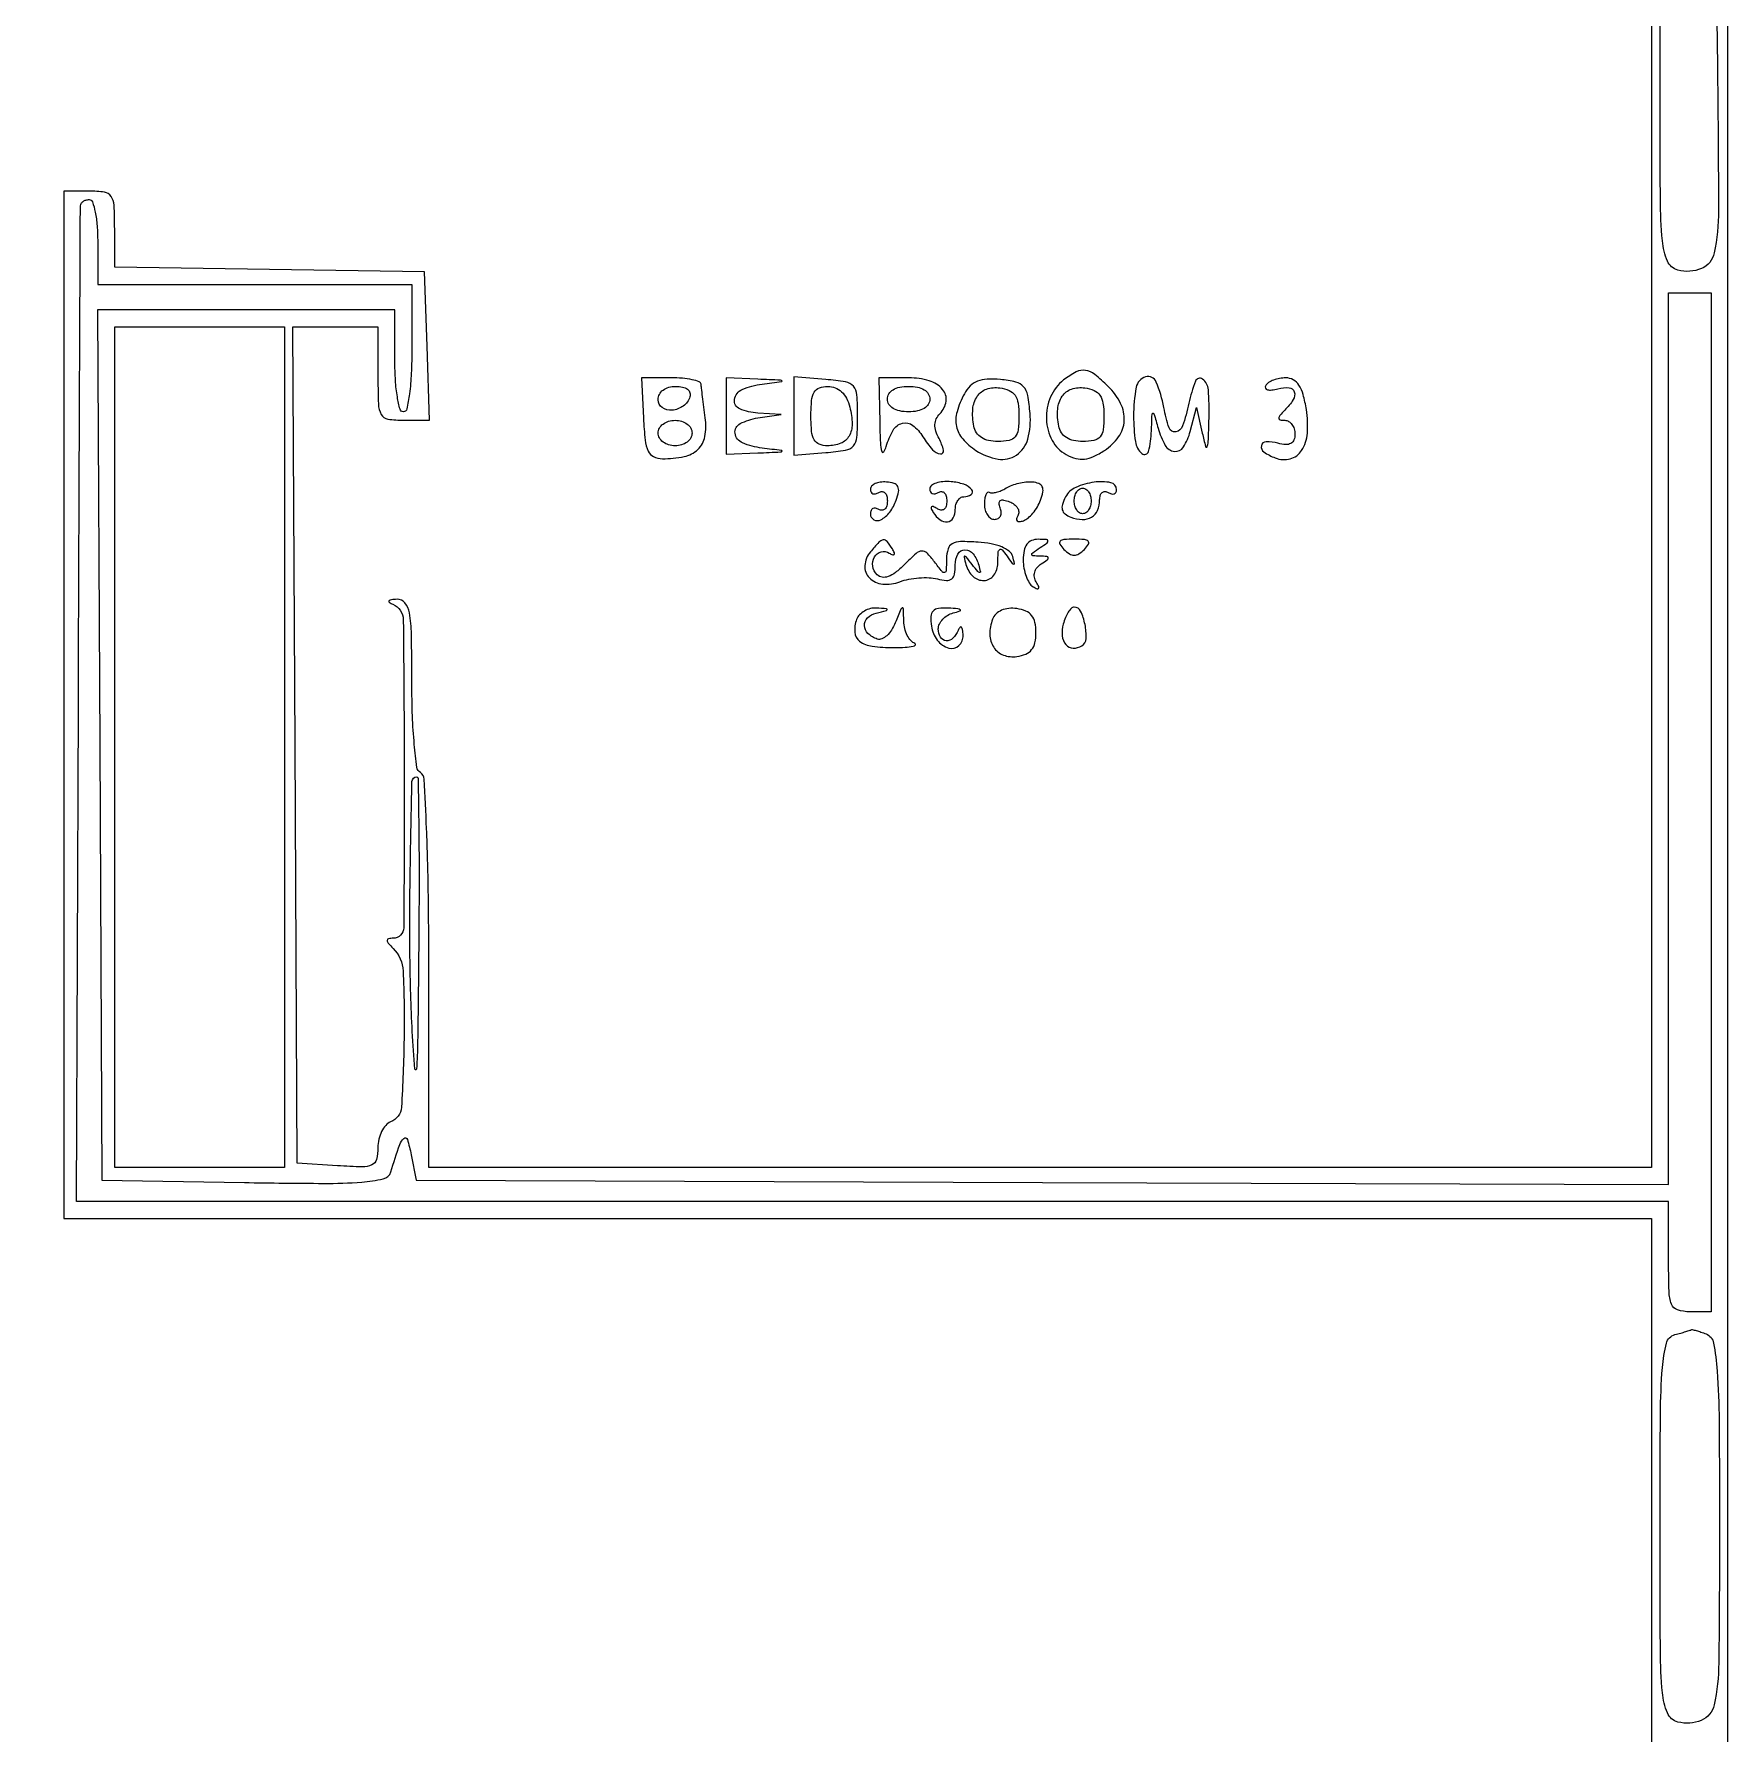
# Model space of a CAD drawing. Extents: x 21 to 512, y 29 to 785.
# Drawn here: x 312.5 to 512, y 286.3 to 486.5 of the extents above; entities that cross this region are included whole.
import ezdxf

# ---------------------------------------------------------------- set-up
doc = ezdxf.new("R2010")
doc.units = 0
doc.header["$MEASUREMENT"] = 0

msp = doc.modelspace()

# ---------------------------------------------------------------- linework, layer by layer
msp.add_lwpolyline([(512, 29), (512, 407), (512, 785)])
for points in [[(254.000125, 508.75, 0.000018), (254.008642, 537.806015, 0.000026), (254.013845, 563.209735, 0.000011), (254.016678, 584.980248, 0.000571)], [(291.537705, 95.946429, -0.000003), (280.018619, 95.954561, -0.000002), (266.451701, 95.964286, -0.000002), (253.030786, 95.974017, -0.000004), (242, 95.982143)], [(503, 514), (503, 433.5), (503, 353), (431, 353), (359, 353), (359, 375.940983, 0.003298), (358.936492, 385.568719, 0.007307), (358.732367, 392.907618, 0.003019), (358.449357, 398.74327, 0.245439), (358, 399.5, -0.225099), (357.597885, 400.121314, -0.009291), (357.290691, 402.828131, -0.014426), (357.071491, 406.166117, -0.009181), (357, 410.059017, 0.004341), (356.949909, 415.828465, 0.039585), (356.707976, 418.327964, 0.12601), (356.174049, 419.503568, 0.239123), (355.25, 419.921053, 0.021021), (354.583427, 419.862835, 0.185333), (354.327933, 419.724694, 0.449116), (354.351958, 419.54862, 0.051902), (354.75, 419.337719, -0.302811), (355.985686, 417.528426, -0.002466), (356.098133, 399.401843, -0.002303), (356.037527, 381.227739, -0.41189), (354.8, 380, 0.051663), (354.257401, 379.943785, 0.354955), (354.1, 379.75, 0.180052), (354.222304, 379.421376, 0.018208), (354.8, 378.8, -0.187847), (355.969847, 376.137832, -0.014337), (356.081648, 368.14969, -0.012042), (355.769056, 360.089012, -0.293395), (354.5, 358.361626, 0.121939), (353.925883, 357.961145, 0.064711), (353.440625, 357.236064, 0.058435), (353.111622, 356.317136, 0.056829), (353, 355.33822, -0.059462), (352.833991, 353.947216, -0.231353), (352.296, 353.298381, -0.112268), (351.160127, 353.067869, -0.010175), (348.25, 353.195209), (343.5, 353.5), (343.240577, 402.75), (342.981154, 452), (347.990577, 452), (353, 452), (353, 446.5, 0.007969), (353.057291, 442.905692, 0.118782), (353.388133, 441.702461, 0.230501), (354.174681, 441.149302, 0.039979), (356.038933, 441), (359.077866, 441), (358.788933, 449.75), (358.5, 458.5), (340.25, 458.772559), (322, 459.045117), (322, 463.522559, 0.012284), (321.931167, 466.323772, 0.136129), (321.582494, 467.37688, 0.212152), (320.800199, 467.869923, 0.036081), (319, 468), (316, 468), (316, 407.5), (316, 347), (409.5, 347), (503, 347), (503, 225.126696)]]:
    msp.add_lwpolyline(points, format="xyb")
for points in [[(510.768482, 481.864081, -0.002602), (510.876096, 465.699184, -0.05013), (510.381855, 460.709057, -0.249363), (508.877898, 458.878096, -0.163987), (506.096452, 458.685028, -0.233886), (504.873301, 459.747665, -0.076271), (504.279649, 462.134768, -0.021502), (504.039802, 467.075922, -0.001377), (504, 481.533298, -0.002474), (504.077174, 497.129301, -0.045542), (504.575176, 502.047257, -0.204633), (505.944987, 504.068389, -0.168047), (508.5, 504.689552, -0.281568), (509.66909, 503.812887, -0.069963), (510.259787, 501.386022, -0.0204), (510.556861, 496.293077, -0.001403)], [(320, 462), (320, 457), (338.5, 457), (357, 457), (357, 449.5, -0.011522), (356.931377, 446.522473, -0.02162), (356.716667, 444.125, -0.018508), (356.409838, 442.332853, -0.354925), (356, 442, -0.339565), (355.604992, 442.303225, -0.024068), (355.291667, 443.75, -0.025878), (355.071434, 445.683687, -0.015416), (355, 448), (355, 454), (337.490919, 454), (319.981838, 454), (320.240919, 402.75), (320.5, 351.5), (337.272068, 351.225721, 0.002729), (346.597984, 351.124123, 0.019446), (351.111415, 351.275158, 0.038638), (353.636277, 351.655658, 0.26606), (354.522068, 352.475721, -0.004822), (355.569522, 355.706901, -0.137333), (356.057518, 356.42623, -0.541562), (356.470542, 356.302559, -0.022237), (356.916849, 354.5), (357.519512, 351.5), (431.259756, 351.243552), (505, 350.987104), (505, 403.493552), (505, 456), (507.5, 456), (510, 456), (510, 396), (510, 336), (507.5, 336, -0.077921), (506.059174, 336.225912, -0.226921), (505.346154, 336.9, -0.085635), (505.052512, 338.376461, -0.006367), (505, 342.5), (505, 349), (411.25, 349.000249), (317.5, 349.000498), (317.721735, 407.250249, -0.000041), (317.808784, 429.637413, -0.000067), (317.886638, 448.609448, -0.000005), (317.958993, 465.64227, -0.008353), (317.971735, 466.25, -0.130345), (318.059266, 466.536105, -0.096421), (318.285447, 466.779688, -0.084926), (318.615755, 466.943639, -0.07295), (319, 467, -0.322437), (319.389817, 466.719449, -0.031449), (319.70625, 465.53125, -0.03053), (319.927795, 463.916554, -0.01883)], [(433.760284, 445.75, 0.128942), (432.220067, 443.756132, 0.109476), (431.734064, 441.132739, 0.113905), (432.403993, 438.631889, 0.148792), (434.067058, 436.964112, 0.054037), (435.206159, 436.504606, 0.096158), (436.210327, 436.420326, 0.084254), (437.261902, 436.718281, 0.033969), (438.567058, 437.451981, 0.093172), (440.235947, 439.056855, 0.141393), (440.899556, 440.943533, 0.133203), (440.471243, 442.977472, 0.07841), (439, 445, 0.027919), (437.423015, 446.410066, 0.133683), (436.325544, 446.884405, 0.157584), (435.239011, 446.697419, 0.043421)], [(384.281092, 441.25, 0.013873), (384.472247, 438.664402, 0.083552), (384.828021, 437.370123, 0.171999), (385.464644, 436.72095, 0.110899), (386.5, 436.474598, 0.054399), (389.059724, 436.721062, 0.139702), (390.692214, 437.575707, 0.159337), (391.502004, 439.076212, 0.077356), (391.555898, 441.278981, -0.000853), (391.389784, 442.567236, -0.001038), (391.238799, 443.774138, -0.000871), (391.115659, 444.789928, -0.007288), (391.067489, 445.25, 0.292613), (390.841371, 445.541908, 0.033364), (390.000833, 445.779688, 0.031917), (388.865362, 445.945693, 0.020342), (387.531092, 446), (384.062183, 446)], [(389.750467, 443.75, -0.158083), (388.960832, 442.678258, -0.13487), (387.638975, 442.189563, -0.175333), (386.484986, 442.49796, -0.245384), (386, 443.426676, -0.12024), (386.15323, 444.054646, -0.111791), (386.58104, 444.561201, -0.09567), (387.248452, 444.888599, -0.066422), (388.083333, 445, -0.053387), (388.889009, 444.91373, -0.107922), (389.466685, 444.649944, -0.156475), (389.754141, 444.244726, -0.158297)], [(394, 441.5), (394, 437), (397.75, 437.160037, 0.000452), (400.426656, 437.276691, 0.202828), (400.584473, 437.351893, 0.602997), (400.553502, 437.434336, 0.000683), (398.25, 437.723396, -0.068406), (395.93713, 438.338833, -0.264579), (395.064053, 439.471179, -0.319429), (395.654151, 440.60785, -0.080985), (397.75, 441.283746), (400.5, 441.700336), (397.75, 441.850168, -0.087571), (395.617299, 442.347563, -0.340256), (394.99616, 443.455318, -0.260085), (395.901868, 444.637379, -0.07128), (398.25, 445.276604, 0.000683), (400.553502, 445.565664, 0.602997), (400.584473, 445.648107, 0.202828), (400.426656, 445.723309, 0.000452), (397.75, 445.839963), (394, 446)], [(402, 441.5), (402, 436.879269), (405.75, 437.189635, 0.021075), (408.079051, 437.481627, 0.173702), (408.996227, 437.995663, 0.162531), (409.410315, 438.99241, 0.017877), (409.5, 441.5, 0.017877), (409.410315, 444.00759, 0.162531), (408.996227, 445.004337, 0.173702), (408.079051, 445.518373, 0.021075), (405.75, 445.810365), (402, 446.120731)], [(408.575091, 442.556835, -0.055034), (408.849113, 440.553614, -0.138403), (408.489177, 439.138499, -0.169851), (407.510076, 438.296633, -0.093694), (405.940983, 438, -0.09416), (404.979356, 438.182713, -0.173954), (404.388642, 438.700803, -0.104224), (404.082057, 439.69669, -0.02274), (404, 441.5, -0.022584), (404.08214, 443.317629, -0.106579), (404.391496, 444.308292, -0.176216), (404.991711, 444.82098, -0.089755), (405.980948, 445, -0.092909), (406.859733, 444.835283, -0.096513), (407.606002, 444.364281, -0.085655), (408.185136, 443.593658, -0.056979)], [(412.09968, 440.75, 0.006105), (412.174694, 438.345988, 0.056378), (412.336344, 437.318453, 0.639224), (412.576343, 437.27859, 0.081522), (412.877263, 437.925861, -0.064132), (413.683447, 439.829553, -0.198434), (414.772581, 440.658108, -0.235452), (415.987935, 440.406786, -0.086755), (417.190457, 439.066637, 0.038251), (418.316133, 437.537929, 0.188154), (419.245066, 437.045236, 0.523775), (419.614002, 437.464592, 0.062067), (419.081988, 438.846804, -0.046656), (418.709941, 439.73133, -0.084746), (418.604018, 440.506402, -0.099992), (418.76453, 441.184026, -0.088603), (419.179587, 441.779587, 0.161151), (419.914112, 443.240606, 0.218138), (419.506551, 444.640754, 0.14449), (417.922802, 445.658115, 0.07112), (415.531385, 446), (412, 446)], [(418, 443.5, -0.140575), (417.822179, 442.88002, -0.118484), (417.333333, 442.4, -0.088208), (416.543379, 442.09863, -0.04716), (415.5, 442, -0.04716), (414.456621, 442.09863, -0.088208), (413.666667, 442.4, -0.118484), (413.177821, 442.88002, -0.140575), (413, 443.5, -0.140575), (413.177821, 444.11998, -0.118484), (413.666667, 444.6, -0.088208), (414.456621, 444.90137, -0.04716), (415.5, 445, -0.04716), (416.543379, 444.90137, -0.088208), (417.333333, 444.6, -0.118484), (417.822179, 444.11998, -0.140575)], [(422.06644, 444.124145, 0.053014), (421.203305, 441.996979, 0.120973), (421.136615, 440.277412, 0.130807), (421.868335, 438.808477, 0.067218), (423.432942, 437.451981, 0.102565), (426.032261, 436.426944, 0.195312), (428.192583, 436.897705, 0.179267), (429.537328, 438.798562, 0.086193), (429.806466, 441.815404, 0.023902), (429.5271, 443.939395, 0.135753), (429.037425, 444.957181, 0.155749), (428.130014, 445.505434, 0.034491), (426.31644, 445.808403, 0.035245), (424.744894, 445.849448, 0.083433), (423.60359, 445.605199, 0.102346), (422.748816, 445.043599, 0.073664)], [(428.5, 441.5, -0.0301), (428.402925, 439.888897, -0.1439), (428.042808, 439.051652, -0.173114), (427.328335, 438.627322, -0.048312), (426.013695, 438.5, -0.053607), (424.928754, 438.616656, -0.088646), (424.079341, 438.966856, -0.104014), (423.494359, 439.539986, -0.099854), (423.179122, 440.308413, -0.066442), (423.062843, 442.326161, -0.131199), (423.588259, 443.830447, -0.162554), (424.693872, 444.673677, -0.118129), (426.245529, 444.820137, -0.066356), (427.356469, 444.508396, -0.143011), (428.035449, 443.947794, -0.114784), (428.394075, 443.017509, -0.034858)], [(438.5, 441.5, -0.0301), (438.402925, 439.888897, -0.1439), (438.042808, 439.051652, -0.173114), (437.328335, 438.627322, -0.048312), (436.013695, 438.5, -0.053607), (434.928754, 438.616656, -0.088646), (434.079341, 438.966856, -0.104014), (433.494359, 439.539986, -0.099854), (433.179122, 440.308413, -0.066442), (433.062843, 442.326161, -0.131199), (433.588259, 443.830447, -0.162554), (434.693872, 444.673677, -0.118129), (436.245529, 444.820137, -0.066356), (437.356469, 444.508396, -0.143011), (438.035449, 443.947794, -0.114784), (438.394075, 443.017509, -0.034858)], [(442, 441.5, 0.034382), (442.207248, 438.489667, 0.186754), (442.986646, 437.085528, 0.553158), (443.758776, 437.337737, 0.052127), (444.09968, 439.75, -0.001323), (444.174721, 441.679243, -0.291435), (444.274981, 441.823096, -0.44847), (444.398852, 441.763532, -0.001731), (444.877263, 440.074139, 0.061194), (445.719855, 438.051588, 0.242066), (446.813173, 437.337103, 0.286199), (447.880748, 437.857627, 0.075664), (448.669329, 439.678961), (449.412421, 442.5), (450.087896, 439.5, 0.009174), (450.479466, 437.898599, 0.705487), (450.663937, 437.883096, 0.098225), (450.79925, 438.460959, 0.002323), (450.881685, 441.25, 0.023792), (450.805576, 444.606383, 0.219224), (450.122971, 445.850358, 0.494954), (449.285667, 445.607869, 0.038392), (448.502519, 443.011468, -0.025254), (447.770292, 440.331373, -0.277873), (446.96111, 439.633705, -0.371646), (446.181619, 440.103285, -0.032887), (445.564336, 442.50875, 0.053178), (444.664049, 445.507042, 0.37887), (443.406829, 446.112055, 0.286809), (442.302411, 444.893672, 0.044467)], [(457.557637, 445.093259, 0.236417), (457.53149, 444.80112, 0.238295), (457.749762, 444.606613, 0.095442), (458.266748, 444.570513, 0.033809), (458.99862, 444.70989, -0.079557), (460.312557, 444.837742, -0.309325), (460.924052, 444.361431, -0.224292), (460.80148, 443.439831, -0.053023), (459.8, 442.2, 0.018208), (459.222304, 441.578624, 0.180052), (459.1, 441.25, 0.354955), (459.257401, 441.056215, 0.051663), (459.8, 441, -0.133702), (460.257613, 440.875405, -0.100485), (460.6475, 440.525115, -0.0874), (460.909845, 440.00113, -0.072584), (461, 439.383369, -0.088371), (460.876533, 438.69025, -0.181411), (460.521595, 438.278546, -0.142059), (459.910009, 438.142964, -0.047964), (459, 438.289749, 0.065939), (457.592348, 438.465329, 0.358758), (457.044964, 438.007532, 0.296744), (457.349987, 437.268753, 0.059043), (458.677541, 436.570245, 0.156924), (460.446057, 436.472704, 0.187699), (461.788237, 437.445749, 0.125417), (462.467019, 439.474367, 0.058626), (462.344984, 442.26154, 0.025742), (461.964155, 444.027917, 0.077673), (461.464651, 445.149891, 0.122688), (460.798679, 445.773736, 0.127838), (459.928175, 446, 0.045646), (459.194182, 445.932853, 0.045751), (458.485146, 445.733645, 0.049776), (457.901808, 445.441132, 0.113723)], [(390, 439.5, -0.130775), (389.846791, 438.924246, -0.10214), (389.416667, 438.4375, -0.08892), (388.769411, 438.111864, -0.072314), (388, 438, -0.072314), (387.230589, 438.111864, -0.08892), (386.583333, 438.4375, -0.10214), (386.153209, 438.924246, -0.130775), (386, 439.5, -0.130775), (386.153209, 440.075754, -0.10214), (386.583333, 440.5625, -0.08892), (387.230589, 440.888136, -0.072314), (388, 441, -0.072314), (388.769411, 440.888136, -0.08892), (389.416667, 440.5625, -0.10214), (389.846791, 440.075754, -0.130775)], [(411, 432.878834, 0.118367), (411.079292, 432.548585, 0.186466), (411.29375, 432.356344, 0.15381), (411.617603, 432.337896, 0.07646), (412, 432.5, -0.146489), (412.379403, 432.602013, -0.191582), (412.70625, 432.461189, -0.134005), (412.927049, 432.074636, -0.063222), (413, 431.5, -0.063222), (412.927049, 430.925364, -0.134005), (412.70625, 430.538811, -0.191582), (412.379403, 430.397987, -0.146489), (412, 430.5, 0.091163), (411.618317, 430.64881, 0.169814), (411.29375, 430.600921, 0.175683), (411.077084, 430.363665, 0.098379), (411, 429.975684, 0.272013), (411.401015, 429.293099, 0.254666), (412.21533, 429.285186, 0.10912), (413.277714, 430.191694, 0.073308), (414.04656, 431.596826, 0.042161), (414.321215, 432.589069, 0.17197), (414.22619, 433.197858, 0.195853), (413.781883, 433.56347, 0.056696), (412.892062, 433.733178, 0.050702), (412.16796, 433.714251, 0.074308), (411.555793, 433.541006, 0.098656), (411.145999, 433.247948, 0.190586)], [(418, 432.929781, 0.110562), (418.078462, 432.579285, 0.183112), (418.29375, 432.371309, 0.159924), (418.617845, 432.34247, 0.08147), (419, 432.5, -0.146489), (419.379403, 432.602013, -0.191582), (419.70625, 432.461189, -0.134005), (419.927049, 432.074636, -0.063222), (420, 431.5, -0.063738), (419.922006, 430.890651, -0.164361), (419.681864, 430.524449, -0.205319), (419.31078, 430.425906, -0.102388), (418.845492, 430.595492, 0.029004), (418.386848, 430.843426, 0.315645), (418.190983, 430.809017, 0.315645), (418.156574, 430.613152, 0.029004), (418.404508, 430.154508, 0.093254), (419.205842, 429.276099, 0.196891), (420.082481, 429.046201, 0.239492), (420.746315, 429.502758, 0.125199), (421, 430.5, -0.064853), (421.074694, 431.073457, -0.082425), (421.29375, 431.559375, -0.098894), (421.618646, 431.884432, -0.148195), (422, 432, 0.149994), (422.870356, 432.267105, 0.445998), (422.945132, 432.81265, 0.136064), (421.992979, 433.460571, 0.061192), (420.5, 433.770691, 0.039884), (419.54255, 433.773417, 0.061978), (418.734375, 433.609022, 0.084925), (418.187691, 433.31467, 0.230833)], [(426.983557, 432.989837, -0.034879), (426.409335, 432.68808, -0.041784), (425.831844, 432.489891, -0.046634), (425.331274, 432.412254, -0.15478), (425.012031, 432.492564, 0.313394), (424.791237, 432.480669, 0.129347), (424.599963, 432.230262, 0.067119), (424.469893, 431.743287, 0.031752), (424.428571, 431.093248, 0.065843), (424.517554, 430.420465, 0.083117), (424.778244, 429.850308, 0.099189), (425.164999, 429.468954, 0.146187), (425.618945, 429.333333, 0.127069), (426.031033, 429.439779, 0.15123), (426.308071, 429.728331, 0.128391), (426.400753, 430.16429, 0.080296), (426.293319, 430.678007, -0.066251), (426.159739, 431.238157, -0.277625), (426.30111, 431.538589, -0.202464), (426.687014, 431.612742, -0.039201), (427.382916, 431.406556, -0.068696), (427.949407, 431.094438, -0.099132), (428.330792, 430.670339, -0.123459), (428.469451, 430.204197, -0.150375), (428.355061, 429.765483, 0.085681), (428.210547, 429.406412, 0.268723), (428.287707, 429.168289, 0.208549), (428.561869, 429.077072, 0.057999), (429.015302, 429.171767, 0.09473), (429.564239, 429.479287, 0.043526), (430.145632, 430.062011, 0.041015), (430.668712, 430.802081, 0.044774), (431.04656, 431.596826, 0.040822), (431.317181, 432.564424, 0.156074), (431.244059, 433.178435, 0.198191), (430.847236, 433.549082, 0.071323), (430.077873, 433.719181, 0.04637), (429.323223, 433.705983, 0.030339), (428.465089, 433.557954, 0.030476), (427.639064, 433.309286, 0.050099)], [(433.9866, 431.974961, 0.0458), (433.615759, 431.097501, 0.141971), (433.599043, 430.461256, 0.167924), (433.920368, 429.979823, 0.070897), (434.608556, 429.596717, 0.081542), (435.958109, 429.317969, 0.145626), (437.047434, 429.5941, 0.158443), (437.749195, 430.395762, 0.10154), (438, 431.618034, -0.069308), (438.073627, 432.146634, -0.14379), (438.29375, 432.495862, -0.190139), (438.620091, 432.613866, -0.131946), (439, 432.5, 0.070488), (439.382681, 432.332385, 0.145551), (439.70625, 432.337881, 0.189654), (439.91961, 432.510738, 0.129474), (440, 432.815983, 0.357852), (439.312035, 433.65413, 0.083982), (437.358743, 433.710036, 0.069366), (435.192316, 433.093008, 0.167393)], [(437, 431.5, -0.064853), (436.925306, 430.926543, -0.082425), (436.70625, 430.440625, -0.098894), (436.381354, 430.115568, -0.148195), (436, 430, -0.148195), (435.618646, 430.115568, -0.098894), (435.29375, 430.440625, -0.082425), (435.074694, 430.926543, -0.064853), (435, 431.5, -0.064853), (435.074694, 432.073457, -0.082425), (435.29375, 432.559375, -0.098894), (435.618646, 432.884432, -0.148195), (436, 433, -0.148195), (436.381354, 432.884432, -0.098894), (436.70625, 432.559375, -0.082425), (436.925306, 432.073457, -0.064853)], [(411, 425.5, 0.155649), (410.348704, 423.887673, 0.216956), (410.878013, 422.447491, 0.177642), (412.44865, 421.708669, 0.113329), (414.47014, 421.988647, -0.042715), (415.510678, 422.285542, -0.029577), (416.724288, 422.448441, -0.029928), (417.918024, 422.465697, -0.052647), (418.892678, 422.317814, 0.044826), (419.960519, 422.138701, 0.187282), (420.573151, 422.323975, 0.18514), (420.904548, 422.875939, 0.043671), (421, 423.966702, -0.121939), (421.317982, 425.251168, -0.28107), (422.139673, 425.740854, -0.22941), (423.106616, 425.259877, -0.09886), (423.763631, 423.9375, -0.011881), (423.950728, 423.17388, -0.504505), (423.855787, 423.065188, -0.205764), (423.648454, 423.17512, -0.005594), (423, 424, 0.003693), (422.287905, 424.912961, 0.229137), (422.107948, 425, 0.48611), (422.025627, 424.895202, 0.006774), (422.256735, 424, 0.137984), (423.085639, 422.618526, 0.203518), (424.394237, 422.134047, 0.226833), (425.544719, 422.752273, 0.157534), (426.015313, 424.176676, -0.011458), (426.052386, 425.432782, -0.219762), (426.230205, 425.770155, -0.397567), (426.513135, 425.7407, -0.023679), (427.091444, 425, 0.004277), (427.707612, 424.144357, 0.222237), (427.882019, 424.048903, 0.504033), (427.963469, 424.145514, 0.007896), (427.756881, 424.957751, 0.164099), (427.347207, 425.569407, 0.065502), (426.462761, 426.081137, 0.05122), (425.211549, 426.456368, 0.031291), (423.68075, 426.650971, 0.017971), (421.625528, 426.708427, 0.119891), (420.640166, 426.460355, 0.202801), (420.14321, 425.852492, 0.067772), (419.968197, 424.69322, -0.00833), (419.924849, 423.302515, -0.329425), (419.741675, 423.077971, -0.293891), (419.451822, 423.174548, -0.007241), (418.548924, 424.330728, 0.030147), (417.647049, 425.382546, 0.228743), (417.050735, 425.601551, 0.159859), (416.378381, 425.30547, 0.013388), (414.980728, 423.980728, -0.030173), (413.950664, 423.068009, -0.078702), (413.088256, 422.588256, -0.125751), (412.374369, 422.516345, -0.160252), (411.787132, 422.812868, -0.159758), (411.278928, 423.816918, -0.167776), (411.477624, 424.904289, -0.202601), (412.256193, 425.505815, -0.20573), (413.223607, 425.361803, 0.036486), (413.632639, 425.148527, 0.343373), (413.812185, 425.195104, 0.279645), (413.834974, 425.401245, 0.029587), (413.595492, 425.845492, 0.033184), (412.966825, 426.726242, 0.259839), (412.515415, 426.904502, 0.173709), (412.003392, 426.640328, 0.014443)], [(429, 424.559017, 0.043212), (429.085433, 423.572332, 0.044555), (429.339137, 422.625475, 0.048687), (429.711332, 421.851305, 0.118495), (430.154508, 421.404508, 0.029176), (430.631335, 421.146958, 0.369426), (430.813411, 421.197515, 0.271346), (430.827292, 421.420142, 0.021481), (430.526393, 421.957295, -0.100273), (430.317395, 422.523342, -0.106732), (430.35212, 423.112838, -0.101503), (430.631756, 423.658183, -0.082704), (431.121885, 424.096491, 0.012147), (431.857151, 424.587625, 0.279907), (431.9541, 424.809621, 0.351856), (431.797399, 424.958573, 0.015747), (431, 425, -0.013145), (430.136384, 425.040363, -0.392993), (430, 425.187084, -0.246379), (430.116826, 425.409778, -0.007698), (431, 426, 0.011213), (431.830411, 426.563444, 0.309569), (431.916542, 426.798096, 0.327416), (431.728916, 426.952739, 0.011938), (430.75, 426.984687, 0.100579), (429.977945, 426.834818, 0.139291), (429.427663, 426.399734, 0.109295), (429.103537, 425.64834, 0.047417)], [(433.8, 425.8, 0.049631), (434.452741, 425.265408, 0.147822), (435, 425.1, 0.147822), (435.547259, 425.265408, 0.049631), (436.2, 425.8, 0.051663), (436.686384, 426.398813, 0.354955), (436.65, 426.75, 0.180052), (436.199072, 426.95632, 0.018208), (435, 427, 0.018208), (433.800928, 426.95632, 0.180052), (433.35, 426.75, 0.354955), (433.313616, 426.398813, 0.051663)], [(409.380002, 417.547887, 0.110744), (409.158343, 416.038579, 0.214857), (409.72904, 414.989064, 0.13065), (411.196165, 414.386613, 0.03457), (413.747214, 414.231579, 0.01126), (415.111295, 414.273787, 0.034343), (416.030431, 414.386584, 0.174999), (416.296691, 414.545198, 0.51777), (416.25, 414.714912, -0.127797), (415.766679, 415.04629, -0.062743), (415.348568, 415.670422, -0.056103), (415.053725, 416.471094, -0.052924), (414.936614, 417.333333, 0.003584), (414.883405, 418.793909, 0.450467), (414.756354, 418.896804, 0.259268), (414.585227, 418.760356, 0.002279), (413.937858, 417.166252, -0.047576), (413.492214, 416.302416, -0.06508), (412.928059, 415.63444, -0.082384), (412.338165, 415.252089, -0.185185), (411.813744, 415.228752, -0.109271), (410.718558, 415.88439, -0.196194), (410.292129, 416.823547, -0.215766), (410.658855, 417.725276, -0.127149), (411.694661, 418.300017, 0.001964), (412.897426, 418.616844, 0.328148), (412.977386, 418.716711, 0.404578), (412.90172, 418.801621, 0.002245), (411.718615, 418.883999, 0.077179), (410.996004, 418.819497, 0.069108), (410.296826, 418.539366, 0.072007), (409.726541, 418.094169, 0.099776)], [(418.180449, 416.760216, 0.12893), (418.874162, 415.11097, 0.159902), (420.242075, 414.176991, 0.264455), (421.424329, 414.4602, 0.218867), (421.921053, 415.676676, 0.022402), (421.861968, 416.345842, 0.166819), (421.7213, 416.627312, 0.454194), (421.542534, 416.613713, 0.064758), (421.337719, 416.25, -0.105447), (420.716321, 415.329204, -0.213787), (419.910637, 415.038935, -0.250747), (419.254207, 415.456725, -0.128865), (419, 416.426676, -0.112012), (419.131478, 417.006208, -0.075733), (419.514063, 417.568604, -0.07028), (420.081133, 418.028982, -0.071619), (420.75, 418.310674, 0.014451), (421.54412, 418.542911, 0.559188), (421.579949, 418.690831, 0.18019), (421.315888, 418.812621, 0.006406), (420.180449, 418.883999, 0.042468), (419.010108, 418.843117, 0.175675), (418.388361, 418.529162, 0.1808), (418.122572, 417.896381, 0.04544)], [(425.38854, 417.570137, 0.094489), (425.066301, 415.778845, 0.142573), (425.522244, 414.271157, 0.159681), (426.662609, 413.354253, 0.126054), (428.245529, 413.179863, 0.063694), (429.302356, 413.470385, 0.125889), (429.992539, 413.990667, 0.117597), (430.376446, 414.805567, 0.051583), (430.5, 416, 0.051583), (430.376446, 417.194433, 0.117597), (429.992539, 418.009333, 0.125889), (429.302356, 418.529615, 0.063694), (428.245529, 418.820137, 0.059912), (427.289159, 418.840584, 0.078693), (426.445456, 418.620322, 0.089548), (425.793053, 418.182509, 0.10911)], [(433.710511, 417.000996, 0.085367), (433.591532, 415.612106, 0.157342), (434.02555, 414.576879, 0.209309), (434.872799, 414.168634, 0.148562), (435.90612, 414.441979, 0.247957), (436.404021, 415.289598, 0.060383), (436.277393, 416.960979, 0.061815), (435.7618, 418.518341, 0.289616), (435, 419, 0.198505), (434.669166, 418.863268, 0.053568), (434.304934, 418.412793, 0.045579), (433.966886, 417.766311, 0.033745)], [(357.804254, 378.75, -0.000747), (357.682125, 367.807906, -0.01603), (357.537638, 364.578687, -0.925008), (357.345864, 364.578476, -0.00656), (357.054254, 369, -0.010603), (356.77544, 377.839164, -0.00685), (356.809963, 388.079854, -0.001354), (357.01532, 398.461162, -0.407642), (357.566413, 399, -0.410251), (357.742092, 398.826685, -0.000451), (357.815134, 393.051562, -0.003347), (357.848155, 386.514863, -0.002006)], [(509.418213, 333.393011, -0.261126), (510.308032, 332.322629, -0.028436), (510.725447, 329.02316, -0.015304), (510.950802, 323.154426, -0.001944), (511, 310.5, -0.002683), (510.914954, 294.652833, -0.050286), (510.362229, 289.703672, -0.245072), (508.850498, 287.880857, -0.164852), (506.096452, 287.685028, -0.233933), (504.873251, 288.747898, -0.076236), (504.279636, 291.135966, -0.021492), (504.039798, 296.079122, -0.001376), (504, 310.543307, -0.001685), (504.0451, 323.92268, -0.017495), (504.274735, 329.422666, -0.043011), (504.747131, 332.300801, -0.273137), (505.75, 333.310674, 0.003582), (506.432692, 333.494315, 0.005123), (507.03535, 333.667734, 0.002889), (507.540747, 333.821976, 0.075576), (507.668213, 333.883999, -0.213719), (507.79442, 333.907306, -0.008762), (508.251663, 333.787622, -0.013931), (508.79988, 333.617201, -0.009289)]]:
    msp.add_lwpolyline(points, format="xyb", close=True)
msp.add_lwpolyline([(342, 402.5), (342, 353), (332, 353), (322, 353), (322, 402.5), (322, 452), (332, 452), (342, 452)], close=True)

doc.saveas('drawing.dxf')
